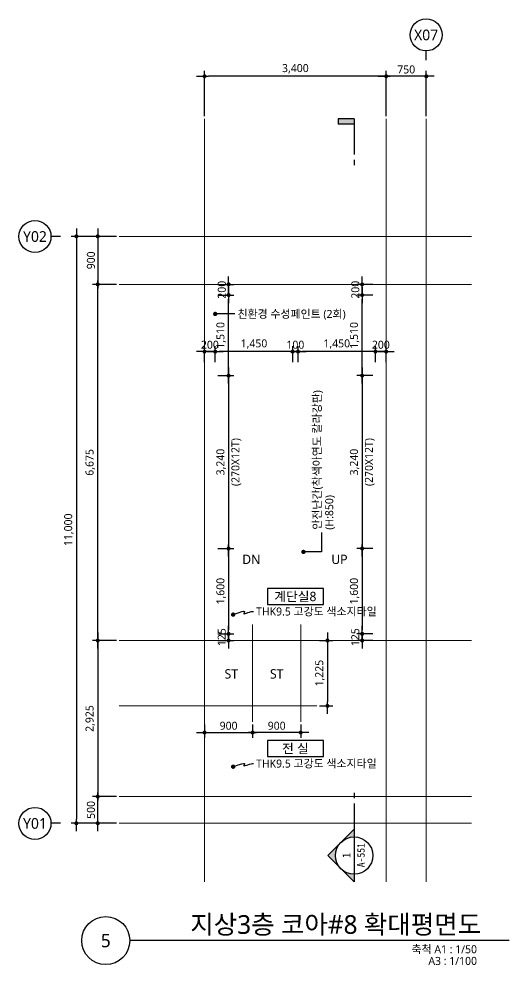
# Model space of a CAD drawing. Header units: millimetres. Extents: x 1467181 to 1850972, y 836037 to 895281.
# Drawn here: x 1651798 to 1660973, y 875511 to 893244 of the extents above; entities that cross this region are included whole.
import ezdxf
from ezdxf.enums import TextEntityAlignment as Align

# ---------------------------------------------------------------- set-up
doc = ezdxf.new("R2010")
doc.units = ezdxf.units.MM
doc.header["$MEASUREMENT"] = 0
doc.linetypes.add('CEN', pattern=[62, 60, -1, 0, -1])
doc.layers.get('0').update_dxf_attribs({"linetype": 'CONTINUOUS'})
for name, color, linetype, lineweight in [('A-AXIS-BUBL', 7, 'CONTINUOUS', 25), ('A-CNTL', 1, 'CEN', 15), ('A-DIMS', 7, 'CONTINUOUS', 25), ('A-MKXS-LEAD', 7, 'CONTINUOUS', 25), ('A-MKXS-MAK1', 3, 'CONTINUOUS', 25), ('A-MKXS-TEXT1', 3, 'CONTINUOUS', 25), ('A-MKXS-TEXT2', 7, 'CONTINUOUS', 25), ('A-MKXX-NAME', 3, 'CONTINUOUS', 25), ('A-MKXX-SYMB', 7, 'CONTINUOUS', 25), ('A-XXXX-SYMB', 7, 'CONTINUOUS', 25), ('A-XXXX-TXT1', 3, 'CONTINUOUS', 25), ('A-XXXX-TXT2', 3, 'CONTINUOUS', 25)]:
    doc.layers.add(name, color=color, linetype=linetype, lineweight=lineweight)
doc.styles.add('HY울릉도L', font='')
doc.styles.add('돋움체', font='')
doc.styles.add('맑은고딕', font='malgun.ttf')
doc.styles.get('HY울릉도L').set_extended_font_data('HYwulM')
doc.styles.get('돋움체').set_extended_font_data('DotumChe')
doc.dimstyles.new('CDIM', dxfattribs={"dimtxt": 3, "dimasz": 1.5, "dimexe": 2, "dimexo": 1, "dimgap": 1, "dimtad": 1, "dimdec": 0, "dimrnd": 0.5, "dimzin": 0, "dimdsep": 32, "dimlunit": 6, "dimtxsty": 'HY울릉도L', "dimblk1": '_CIDOT', "dimblk2": '_CIDOT', "dimsah": 1, "dimcen": 5.5, "dimclrd": 2, "dimclre": 2, "dimclrt": 7, "dimadec": 0, "dimazin": 0, "dimtfac": 1, "dimtdec": 0, "dimtix": 1, "dimtmove": 2, "dimatfit": 1, "dimldrblk": '_CIDOT', "dimfxl": 1, "dimtolj": 1, "dimtzin": 0, "dimlwd": -1, "dimarcsym": 0})

# ---------------------------------------------------------------- blocks, each defined once
blk = doc.blocks.new('_CIDOT')
at = {"color": 0, "linetype": 'ByBlock'}
blk.add_line((2, 0), (-1, 0), dxfattribs=at)
at = {"color": 0, "linetype": 'ByBlock', "const_width": 0.5}
blk.add_lwpolyline([(-0.25, 0, 1), (0.25, 0, 1)], format="xyb", close=True, dxfattribs=at)
blk = doc.blocks.new('*D15')
at = {"layer": 'A-DIMS', "lineweight": -2, "transparency": 16777216}
for p, q in [((-750, 13250), (-750, 14100)), ((0, 13250), (0, 14100))]:
    blk.add_line(p, q, dxfattribs=at)
at = {"layer": 'A-DIMS', "transparency": 16777216}
blk.add_line((-75, 14000), (-675, 14000), dxfattribs=at)
at = {"layer": 'A-DIMS', "transparency": 16777216, "xscale": 75, "yscale": 75, "zscale": 75, "rotation": 180}
blk.add_blockref('_CIDOT', (-750, 14000), dxfattribs=at)
at = {"layer": 'A-DIMS', "transparency": 16777216, "xscale": 75, "yscale": 75, "zscale": 75}
blk.add_blockref('_CIDOT', (0, 14000), dxfattribs=at)
at = {"layer": 'A-DIMS', "color": 3, "transparency": 16777216, "insert": (-375, 14127), "char_height": 150, "attachment_point": 5, "style": '맑은고딕'}
blk.add_mtext('\\A1;750', dxfattribs=at)
blk = doc.blocks.new('*D16')
at = {"layer": 'A-DIMS', "lineweight": -2, "transparency": 16777216}
for p, q in [((-4150, 13250), (-4150, 14100)), ((-750, 13250), (-750, 14100))]:
    blk.add_line(p, q, dxfattribs=at)
at = {"layer": 'A-DIMS', "transparency": 16777216}
blk.add_line((-825, 14000), (-4075, 14000), dxfattribs=at)
at = {"layer": 'A-DIMS', "transparency": 16777216, "xscale": 75, "yscale": 75, "zscale": 75, "rotation": 180}
blk.add_blockref('_CIDOT', (-4150, 14000), dxfattribs=at)
at = {"layer": 'A-DIMS', "transparency": 16777216, "xscale": 75, "yscale": 75, "zscale": 75}
blk.add_blockref('_CIDOT', (-750, 14000), dxfattribs=at)
at = {"layer": 'A-DIMS', "color": 3, "transparency": 16777216, "insert": (-2450, 14140), "char_height": 150, "attachment_point": 5, "style": '맑은고딕'}
blk.add_mtext('\\A1;3,400', dxfattribs=at)
blk = doc.blocks.new('*D17')
at = {"layer": 'A-DIMS', "lineweight": -2, "transparency": 16777216}
for p, q in [((-5800, 10100), (-6250, 10100)), ((-5800, 3425), (-6250, 3425))]:
    blk.add_line(p, q, dxfattribs=at)
at = {"layer": 'A-DIMS', "transparency": 16777216}
blk.add_line((-6150, 3500), (-6150, 10025), dxfattribs=at)
at = {"layer": 'A-DIMS', "transparency": 16777216, "xscale": 75, "yscale": 75, "zscale": 75}
for p, rotation in [((-6150, 10100), 90), ((-6150, 3425), 270)]:
    blk.add_blockref('_CIDOT', p, dxfattribs=dict(at, rotation=rotation))
at = {"layer": 'A-DIMS', "color": 3, "transparency": 16777216, "insert": (-6290, 6763), "char_height": 150, "attachment_point": 5, "rotation": 90, "style": '맑은고딕'}
blk.add_mtext('\\A1;6,675', dxfattribs=at)
blk = doc.blocks.new('*D18')
at = {"layer": 'A-DIMS', "lineweight": -2, "transparency": 16777216}
for p, q in [((-5800, 11000), (-6250, 11000)), ((-5800, 10100), (-6250, 10100))]:
    blk.add_line(p, q, dxfattribs=at)
at = {"layer": 'A-DIMS', "transparency": 16777216}
blk.add_line((-6150, 10925), (-6150, 10175), dxfattribs=at)
at = {"layer": 'A-DIMS', "transparency": 16777216, "xscale": 75, "yscale": 75, "zscale": 75}
for p, rotation in [((-6150, 11000), 90), ((-6150, 10100), 270)]:
    blk.add_blockref('_CIDOT', p, dxfattribs=dict(at, rotation=rotation))
at = {"layer": 'A-DIMS', "color": 3, "transparency": 16777216, "insert": (-6277, 10550), "char_height": 150, "attachment_point": 5, "rotation": 90, "style": '맑은고딕'}
blk.add_mtext('\\A1;900', dxfattribs=at)
blk = doc.blocks.new('*D19')
at = {"layer": 'A-DIMS', "lineweight": -2, "transparency": 16777216}
for p, q in [((-5800, 11000), (-6650, 11000)), ((-5800, 0), (-6650, 0))]:
    blk.add_line(p, q, dxfattribs=at)
at = {"layer": 'A-DIMS', "transparency": 16777216}
blk.add_line((-6550, 10925), (-6550, 75), dxfattribs=at)
at = {"layer": 'A-DIMS', "transparency": 16777216, "xscale": 75, "yscale": 75, "zscale": 75}
for p, rotation in [((-6550, 11000), 90), ((-6550, 0), 270)]:
    blk.add_blockref('_CIDOT', p, dxfattribs=dict(at, rotation=rotation))
at = {"layer": 'A-DIMS', "color": 3, "transparency": 16777216, "insert": (-6690, 5500), "char_height": 150, "attachment_point": 5, "rotation": 90, "style": '맑은고딕'}
blk.add_mtext('\\A1;11,000', dxfattribs=at)
blk = doc.blocks.new('*D20')
at = {"layer": 'A-DIMS', "lineweight": -2, "transparency": 16777216}
for p, q in [((-5800, 3425), (-6250, 3425)), ((-5800, 500), (-6250, 500))]:
    blk.add_line(p, q, dxfattribs=at)
at = {"layer": 'A-DIMS', "transparency": 16777216}
blk.add_line((-6150, 3350), (-6150, 575), dxfattribs=at)
at = {"layer": 'A-DIMS', "transparency": 16777216, "xscale": 75, "yscale": 75, "zscale": 75}
for p, rotation in [((-6150, 3425), 90), ((-6150, 500), 270)]:
    blk.add_blockref('_CIDOT', p, dxfattribs=dict(at, rotation=rotation))
at = {"layer": 'A-DIMS', "color": 3, "transparency": 16777216, "insert": (-6290, 1963), "char_height": 150, "attachment_point": 5, "rotation": 90, "style": '맑은고딕'}
blk.add_mtext('\\A1;2,925', dxfattribs=at)
blk = doc.blocks.new('*D21')
at = {"layer": 'A-DIMS', "lineweight": -2, "transparency": 16777216}
for p, q in [((-5800, 500), (-6250, 500)), ((-5800, 0), (-6250, 0))]:
    blk.add_line(p, q, dxfattribs=at)
at = {"layer": 'A-DIMS', "transparency": 16777216}
blk.add_line((-6150, 75), (-6150, 425), dxfattribs=at)
at = {"layer": 'A-DIMS', "transparency": 16777216, "xscale": 75, "yscale": 75, "zscale": 75}
for p, rotation in [((-6150, 500), 90), ((-6150, 0), 270)]:
    blk.add_blockref('_CIDOT', p, dxfattribs=dict(at, rotation=rotation))
at = {"layer": 'A-DIMS', "color": 3, "transparency": 16777216, "insert": (-6277, 250), "char_height": 150, "attachment_point": 5, "rotation": 90, "style": '맑은고딕'}
blk.add_mtext('\\A1;500', dxfattribs=at)
blk = doc.blocks.new('*D22')
at = {"layer": 'A-DIMS', "lineweight": -2, "transparency": 16777216}
for p, q in [((-3250, 1850), (-3250, 1600)), ((-2350, 1850), (-2350, 1600))]:
    blk.add_line(p, q, dxfattribs=at)
at = {"layer": 'A-DIMS', "transparency": 16777216}
blk.add_line((-2425, 1700), (-3175, 1700), dxfattribs=at)
at = {"layer": 'A-DIMS', "transparency": 16777216, "xscale": 75, "yscale": 75, "zscale": 75, "rotation": 180}
blk.add_blockref('_CIDOT', (-3250, 1700), dxfattribs=at)
at = {"layer": 'A-DIMS', "transparency": 16777216, "xscale": 75, "yscale": 75, "zscale": 75}
blk.add_blockref('_CIDOT', (-2350, 1700), dxfattribs=at)
at = {"layer": 'A-DIMS', "color": 3, "transparency": 16777216, "insert": (-2800, 1827), "char_height": 150, "attachment_point": 5, "style": '맑은고딕'}
blk.add_mtext('\\A1;900', dxfattribs=at)
blk = doc.blocks.new('*D23')
at = {"layer": 'A-DIMS', "lineweight": -2, "transparency": 16777216}
for p, q in [((-4150, 1850), (-4150, 1600)), ((-3250, 1850), (-3250, 1600))]:
    blk.add_line(p, q, dxfattribs=at)
at = {"layer": 'A-DIMS', "transparency": 16777216}
blk.add_line((-4075, 1700), (-3325, 1700), dxfattribs=at)
at = {"layer": 'A-DIMS', "transparency": 16777216, "xscale": 75, "yscale": 75, "zscale": 75, "rotation": 180}
blk.add_blockref('_CIDOT', (-4150, 1700), dxfattribs=at)
at = {"layer": 'A-DIMS', "transparency": 16777216, "xscale": 75, "yscale": 75, "zscale": 75}
blk.add_blockref('_CIDOT', (-3250, 1700), dxfattribs=at)
at = {"layer": 'A-DIMS', "color": 3, "transparency": 16777216, "insert": (-3700, 1827), "char_height": 150, "attachment_point": 5, "style": '맑은고딕'}
blk.add_mtext('\\A1;900', dxfattribs=at)
blk = doc.blocks.new('*D24')
at = {"layer": 'A-DIMS', "lineweight": -2, "transparency": 16777216}
for p, q in [((-2000, 3425), (-1750, 3425)), ((-2000, 2200), (-1750, 2200))]:
    blk.add_line(p, q, dxfattribs=at)
at = {"layer": 'A-DIMS', "transparency": 16777216}
blk.add_line((-1850, 3350), (-1850, 2275), dxfattribs=at)
at = {"layer": 'A-DIMS', "transparency": 16777216, "xscale": 75, "yscale": 75, "zscale": 75}
for p, rotation in [((-1850, 3425), 90), ((-1850, 2200), 270)]:
    blk.add_blockref('_CIDOT', p, dxfattribs=dict(at, rotation=rotation))
at = {"layer": 'A-DIMS', "color": 3, "transparency": 16777216, "insert": (-1990, 2813), "char_height": 150, "attachment_point": 5, "rotation": 90, "style": '맑은고딕'}
blk.add_mtext('\\A1;1,225', dxfattribs=at)
blk = doc.blocks.new('CORE 8- 단면')
at = {"layer": 'A-MKXS-MAK1'}
blk.add_hatch(color=256, dxfattribs=at).paths.add_polyline_path([(22637, 13698), (22637, 13798), (22937, 13798), (22937, 13698)])
h = blk.add_hatch(color=256, dxfattribs=at)
h.paths.add_polyline_path([(22442, -7), (22690, 241, 0.414214), (22690, -254)])
h.paths.add_polyline_path([(22690, 241), (22937, 488), (22937, 343, 0.198912)])
h.paths.add_polyline_path([(22690, -254, 0.198912), (22937, -357), (22937, -502)])
for p, q in [((22637, 13798), (22637, 13698)), ((22937, 13798), (22637, 13798)), ((22937, 13698), (22637, 13698)), ((22937, 13798), (22937, 13135)), ((22937, 13035), (22937, 12935)), ((22937, 1166), (22937, 1066)), ((22937, 966), (22937, -502)), ((22937, 488), (22442, -7)), ((22937, -502), (22442, -7))]:
    blk.add_line(p, q, dxfattribs=at)
blk.add_circle((22937, -7), 350, dxfattribs=at)
at = {"layer": 'A-MKXS-TEXT2', "style": '돋움체'}
for s, height, p in [('A-551', 140, (23065, 0)), ('1', 150, (22793, -2))]:
    blk.add_text(s, height=height, rotation=90, dxfattribs=at).set_placement(p, align=Align.MIDDLE)
blk = doc.blocks.new('*D329')
at = {"layer": 'A-DIMS', "lineweight": -2, "transparency": 16777216}
for p, q in [((1658423, 886559), (1658123, 886559)), ((1658423, 883319), (1658123, 883319))]:
    blk.add_line(p, q, dxfattribs=at)
at = {"layer": 'A-DIMS', "transparency": 16777216}
blk.add_line((1658223, 886484), (1658223, 883394), dxfattribs=at)
at = {"layer": 'A-DIMS', "transparency": 16777216, "xscale": 75, "yscale": 75, "zscale": 75}
for p, rotation in [((1658223, 886559), 90), ((1658223, 883319), 270)]:
    blk.add_blockref('_CIDOT', p, dxfattribs=dict(at, rotation=rotation))
at = {"layer": 'A-DIMS', "color": 3, "transparency": 16777216, "char_height": 150, "attachment_point": 5, "rotation": 90, "style": '맑은고딕'}
for s, insert in [('\\A1;(270X12T)', (1658367, 884939)), ('\\A1;3,240', (1658083, 884939))]:
    blk.add_mtext(s, dxfattribs=dict(at, insert=insert))
blk = doc.blocks.new('*D330')
at = {"layer": 'A-DIMS', "lineweight": -2, "transparency": 16777216}
for p, q in [((1658423, 888069), (1658123, 888069)), ((1658423, 886559), (1658123, 886559))]:
    blk.add_line(p, q, dxfattribs=at)
at = {"layer": 'A-DIMS', "transparency": 16777216}
blk.add_line((1658223, 886634), (1658223, 887994), dxfattribs=at)
at = {"layer": 'A-DIMS', "transparency": 16777216, "xscale": 75, "yscale": 75, "zscale": 75}
for p, rotation in [((1658223, 888069), 90), ((1658223, 886559), 270)]:
    blk.add_blockref('_CIDOT', p, dxfattribs=dict(at, rotation=rotation))
at = {"layer": 'A-DIMS', "color": 3, "transparency": 16777216, "insert": (1658083, 887314), "char_height": 150, "attachment_point": 5, "rotation": 90, "style": '맑은고딕'}
blk.add_mtext('\\A1;1,510', dxfattribs=at)
blk = doc.blocks.new('*D331')
at = {"layer": 'A-DIMS', "lineweight": -2, "transparency": 16777216}
for p, q in [((1658423, 883319), (1658123, 883319)), ((1658423, 881719), (1658123, 881719))]:
    blk.add_line(p, q, dxfattribs=at)
at = {"layer": 'A-DIMS', "transparency": 16777216}
blk.add_line((1658223, 883244), (1658223, 881794), dxfattribs=at)
at = {"layer": 'A-DIMS', "transparency": 16777216, "xscale": 75, "yscale": 75, "zscale": 75}
for p, rotation in [((1658223, 883319), 90), ((1658223, 881719), 270)]:
    blk.add_blockref('_CIDOT', p, dxfattribs=dict(at, rotation=rotation))
at = {"layer": 'A-DIMS', "color": 3, "transparency": 16777216, "insert": (1658083, 882519), "char_height": 150, "attachment_point": 5, "rotation": 90, "style": '맑은고딕'}
blk.add_mtext('\\A1;1,600', dxfattribs=at)
blk = doc.blocks.new('*D332')
at = {"layer": 'A-DIMS', "transparency": 16777216}
for p, q in [((1658223, 881794), (1658223, 881869)), ((1658223, 881719), (1658223, 881594)), ((1658223, 881519), (1658223, 881444))]:
    blk.add_line(p, q, dxfattribs=at)
at = {"layer": 'A-DIMS', "lineweight": -2, "transparency": 16777216}
for p, q in [((1658423, 881719), (1658123, 881719)), ((1658423, 881594), (1658123, 881594))]:
    blk.add_line(p, q, dxfattribs=at)
at = {"layer": 'A-DIMS', "transparency": 16777216, "xscale": 75, "yscale": 75, "zscale": 75}
for p, rotation in [((1658223, 881719), 270), ((1658223, 881594), 90)]:
    blk.add_blockref('_CIDOT', p, dxfattribs=dict(at, rotation=rotation))
at = {"layer": 'A-DIMS', "color": 3, "transparency": 16777216, "insert": (1658095, 881657), "char_height": 150, "attachment_point": 5, "rotation": 90, "style": '맑은고딕'}
blk.add_mtext('\\A1;125', dxfattribs=at)
blk = doc.blocks.new('*D333')
at = {"layer": 'A-DIMS', "lineweight": -2, "transparency": 16777216}
for p, q in [((1658423, 888269), (1658123, 888269)), ((1658423, 888069), (1658123, 888069))]:
    blk.add_line(p, q, dxfattribs=at)
at = {"layer": 'A-DIMS', "transparency": 16777216}
for p, q in [((1658223, 888344), (1658223, 888419)), ((1658223, 888069), (1658223, 888269)), ((1658223, 887994), (1658223, 887919))]:
    blk.add_line(p, q, dxfattribs=at)
at = {"layer": 'A-DIMS', "transparency": 16777216, "xscale": 75, "yscale": 75, "zscale": 75}
for p, rotation in [((1658223, 888269), 270), ((1658223, 888069), 90)]:
    blk.add_blockref('_CIDOT', p, dxfattribs=dict(at, rotation=rotation))
at = {"layer": 'A-DIMS', "color": 3, "transparency": 16777216, "insert": (1658096, 888169), "char_height": 150, "attachment_point": 5, "rotation": 90, "style": '맑은고딕'}
blk.add_mtext('\\A1;200', dxfattribs=at)
blk = doc.blocks.new('*D334')
at = {"layer": 'A-DIMS', "lineweight": -2, "transparency": 16777216}
for p, q in [((1657023, 886809), (1657023, 887109)), ((1658473, 886809), (1658473, 887109))]:
    blk.add_line(p, q, dxfattribs=at)
at = {"layer": 'A-DIMS', "transparency": 16777216}
blk.add_line((1658398, 887009), (1657098, 887009), dxfattribs=at)
at = {"layer": 'A-DIMS', "transparency": 16777216, "xscale": 75, "yscale": 75, "zscale": 75, "rotation": 180}
blk.add_blockref('_CIDOT', (1657023, 887009), dxfattribs=at)
at = {"layer": 'A-DIMS', "transparency": 16777216, "xscale": 75, "yscale": 75, "zscale": 75}
blk.add_blockref('_CIDOT', (1658473, 887009), dxfattribs=at)
at = {"layer": 'A-DIMS', "color": 3, "transparency": 16777216, "insert": (1657748, 887150), "char_height": 150, "attachment_point": 5, "style": '맑은고딕'}
blk.add_mtext('\\A1;1,450', dxfattribs=at)
blk = doc.blocks.new('*D335')
at = {"layer": 'A-DIMS', "transparency": 16777216}
for p, q in [((1658398, 887009), (1658323, 887009)), ((1658673, 887009), (1658473, 887009)), ((1658748, 887009), (1658823, 887009))]:
    blk.add_line(p, q, dxfattribs=at)
at = {"layer": 'A-DIMS', "lineweight": -2, "transparency": 16777216}
for p, q in [((1658473, 886809), (1658473, 887109)), ((1658673, 886809), (1658673, 887109))]:
    blk.add_line(p, q, dxfattribs=at)
at = {"layer": 'A-DIMS', "transparency": 16777216, "xscale": 75, "yscale": 75, "zscale": 75}
blk.add_blockref('_CIDOT', (1658473, 887009), dxfattribs=at)
at = {"layer": 'A-DIMS', "transparency": 16777216, "xscale": 75, "yscale": 75, "zscale": 75, "rotation": 180}
blk.add_blockref('_CIDOT', (1658673, 887009), dxfattribs=at)
at = {"layer": 'A-DIMS', "color": 3, "transparency": 16777216, "insert": (1658573, 887137), "char_height": 150, "attachment_point": 5, "style": '맑은고딕'}
blk.add_mtext('\\A1;200', dxfattribs=at)
blk = doc.blocks.new('*D336')
at = {"layer": 'A-DIMS', "lineweight": -2, "transparency": 16777216}
for p, q in [((1655473, 886809), (1655473, 887109)), ((1656923, 886809), (1656923, 887109))]:
    blk.add_line(p, q, dxfattribs=at)
at = {"layer": 'A-DIMS', "transparency": 16777216}
blk.add_line((1656848, 887009), (1655548, 887009), dxfattribs=at)
at = {"layer": 'A-DIMS', "transparency": 16777216, "xscale": 75, "yscale": 75, "zscale": 75, "rotation": 180}
blk.add_blockref('_CIDOT', (1655473, 887009), dxfattribs=at)
at = {"layer": 'A-DIMS', "transparency": 16777216, "xscale": 75, "yscale": 75, "zscale": 75}
blk.add_blockref('_CIDOT', (1656923, 887009), dxfattribs=at)
at = {"layer": 'A-DIMS', "color": 3, "transparency": 16777216, "insert": (1656198, 887150), "char_height": 150, "attachment_point": 5, "style": '맑은고딕'}
blk.add_mtext('\\A1;1,450', dxfattribs=at)
blk = doc.blocks.new('*D337')
at = {"layer": 'A-DIMS', "transparency": 16777216}
for p, q in [((1656848, 887009), (1656773, 887009)), ((1657023, 887009), (1656923, 887009)), ((1657098, 887009), (1657173, 887009))]:
    blk.add_line(p, q, dxfattribs=at)
at = {"layer": 'A-DIMS', "lineweight": -2, "transparency": 16777216}
for p, q in [((1656923, 886809), (1656923, 887109)), ((1657023, 886809), (1657023, 887109))]:
    blk.add_line(p, q, dxfattribs=at)
at = {"layer": 'A-DIMS', "transparency": 16777216, "xscale": 75, "yscale": 75, "zscale": 75}
blk.add_blockref('_CIDOT', (1656923, 887009), dxfattribs=at)
at = {"layer": 'A-DIMS', "transparency": 16777216, "xscale": 75, "yscale": 75, "zscale": 75, "rotation": 180}
blk.add_blockref('_CIDOT', (1657023, 887009), dxfattribs=at)
at = {"layer": 'A-DIMS', "color": 3, "transparency": 16777216, "insert": (1656973, 887137), "char_height": 150, "attachment_point": 5, "style": '맑은고딕'}
blk.add_mtext('\\A1;100', dxfattribs=at)
blk = doc.blocks.new('*D338')
at = {"layer": 'A-DIMS', "transparency": 16777216}
for p, q in [((1655198, 887009), (1655123, 887009)), ((1655473, 887009), (1655273, 887009)), ((1655548, 887009), (1655623, 887009))]:
    blk.add_line(p, q, dxfattribs=at)
at = {"layer": 'A-DIMS', "lineweight": -2, "transparency": 16777216}
for p, q in [((1655273, 886809), (1655273, 887109)), ((1655473, 886809), (1655473, 887109))]:
    blk.add_line(p, q, dxfattribs=at)
at = {"layer": 'A-DIMS', "transparency": 16777216, "xscale": 75, "yscale": 75, "zscale": 75}
blk.add_blockref('_CIDOT', (1655273, 887009), dxfattribs=at)
at = {"layer": 'A-DIMS', "transparency": 16777216, "xscale": 75, "yscale": 75, "zscale": 75, "rotation": 180}
blk.add_blockref('_CIDOT', (1655473, 887009), dxfattribs=at)
at = {"layer": 'A-DIMS', "color": 3, "transparency": 16777216, "insert": (1655373, 887137), "char_height": 150, "attachment_point": 5, "style": '맑은고딕'}
blk.add_mtext('\\A1;200', dxfattribs=at)
blk = doc.blocks.new('*D339')
at = {"layer": 'A-DIMS', "lineweight": -2, "transparency": 16777216}
for p, q in [((1655523, 886559), (1655823, 886559)), ((1655523, 883319), (1655823, 883319))]:
    blk.add_line(p, q, dxfattribs=at)
at = {"layer": 'A-DIMS', "transparency": 16777216}
blk.add_line((1655723, 886484), (1655723, 883394), dxfattribs=at)
at = {"layer": 'A-DIMS', "transparency": 16777216, "xscale": 75, "yscale": 75, "zscale": 75}
for p, rotation in [((1655723, 886559), 90), ((1655723, 883319), 270)]:
    blk.add_blockref('_CIDOT', p, dxfattribs=dict(at, rotation=rotation))
at = {"layer": 'A-DIMS', "color": 3, "transparency": 16777216, "char_height": 150, "attachment_point": 5, "rotation": 90, "style": '맑은고딕'}
for s, insert in [('\\A1;(270X12T)', (1655867, 884939)), ('\\A1;3,240', (1655583, 884939))]:
    blk.add_mtext(s, dxfattribs=dict(at, insert=insert))
blk = doc.blocks.new('*D340')
at = {"layer": 'A-DIMS', "lineweight": -2, "transparency": 16777216}
for p, q in [((1655523, 888069), (1655823, 888069)), ((1655523, 886559), (1655823, 886559))]:
    blk.add_line(p, q, dxfattribs=at)
at = {"layer": 'A-DIMS', "transparency": 16777216}
blk.add_line((1655723, 886634), (1655723, 887994), dxfattribs=at)
at = {"layer": 'A-DIMS', "transparency": 16777216, "xscale": 75, "yscale": 75, "zscale": 75}
for p, rotation in [((1655723, 888069), 90), ((1655723, 886559), 270)]:
    blk.add_blockref('_CIDOT', p, dxfattribs=dict(at, rotation=rotation))
at = {"layer": 'A-DIMS', "color": 3, "transparency": 16777216, "insert": (1655583, 887314), "char_height": 150, "attachment_point": 5, "rotation": 90, "style": '맑은고딕'}
blk.add_mtext('\\A1;1,510', dxfattribs=at)
blk = doc.blocks.new('*D341')
at = {"layer": 'A-DIMS', "lineweight": -2, "transparency": 16777216}
for p, q in [((1655523, 883319), (1655823, 883319)), ((1655523, 881719), (1655823, 881719))]:
    blk.add_line(p, q, dxfattribs=at)
at = {"layer": 'A-DIMS', "transparency": 16777216}
blk.add_line((1655723, 883244), (1655723, 881794), dxfattribs=at)
at = {"layer": 'A-DIMS', "transparency": 16777216, "xscale": 75, "yscale": 75, "zscale": 75}
for p, rotation in [((1655723, 883319), 90), ((1655723, 881719), 270)]:
    blk.add_blockref('_CIDOT', p, dxfattribs=dict(at, rotation=rotation))
at = {"layer": 'A-DIMS', "color": 3, "transparency": 16777216, "insert": (1655583, 882519), "char_height": 150, "attachment_point": 5, "rotation": 90, "style": '맑은고딕'}
blk.add_mtext('\\A1;1,600', dxfattribs=at)
blk = doc.blocks.new('*D342')
at = {"layer": 'A-DIMS', "transparency": 16777216}
for p, q in [((1655723, 881794), (1655723, 881869)), ((1655723, 881719), (1655723, 881594)), ((1655723, 881519), (1655723, 881444))]:
    blk.add_line(p, q, dxfattribs=at)
at = {"layer": 'A-DIMS', "lineweight": -2, "transparency": 16777216}
for p, q in [((1655523, 881719), (1655823, 881719)), ((1655523, 881594), (1655823, 881594))]:
    blk.add_line(p, q, dxfattribs=at)
at = {"layer": 'A-DIMS', "transparency": 16777216, "xscale": 75, "yscale": 75, "zscale": 75}
for p, rotation in [((1655723, 881719), 270), ((1655723, 881594), 90)]:
    blk.add_blockref('_CIDOT', p, dxfattribs=dict(at, rotation=rotation))
at = {"layer": 'A-DIMS', "color": 3, "transparency": 16777216, "insert": (1655595, 881657), "char_height": 150, "attachment_point": 5, "rotation": 90, "style": '맑은고딕'}
blk.add_mtext('\\A1;125', dxfattribs=at)
blk = doc.blocks.new('*D343')
at = {"layer": 'A-DIMS', "lineweight": -2, "transparency": 16777216}
for p, q in [((1655523, 888269), (1655823, 888269)), ((1655523, 888069), (1655823, 888069))]:
    blk.add_line(p, q, dxfattribs=at)
at = {"layer": 'A-DIMS', "transparency": 16777216}
for p, q in [((1655723, 888344), (1655723, 888419)), ((1655723, 888069), (1655723, 888269)), ((1655723, 887994), (1655723, 887919))]:
    blk.add_line(p, q, dxfattribs=at)
at = {"layer": 'A-DIMS', "transparency": 16777216, "xscale": 75, "yscale": 75, "zscale": 75}
for p, rotation in [((1655723, 888269), 270), ((1655723, 888069), 90)]:
    blk.add_blockref('_CIDOT', p, dxfattribs=dict(at, rotation=rotation))
at = {"layer": 'A-DIMS', "color": 3, "transparency": 16777216, "insert": (1655596, 888169), "char_height": 150, "attachment_point": 5, "rotation": 90, "style": '맑은고딕'}
blk.add_mtext('\\A1;200', dxfattribs=at)
blk = doc.blocks.new('CORE8_GRID')
at = {"layer": 'A-AXIS-BUBL', "ltscale": 0.2}
for p, q in [((0, 14300), (0, 14475)), ((-6850, 11000), (-7025, 11000)), ((-6850, 0), (-7025, 0))]:
    blk.add_line(p, q, dxfattribs=at)
for centre in [(-2.9, 14775), (-7325, 10997.1), (-7325, -2.9)]:
    blk.add_circle(centre, 300, dxfattribs=at)
at = {"layer": 'A-CNTL'}
for p, q in [((-4150, -1100), (-4150, 13200)), ((-750, -1100), (-750, 13200)), ((0, -1100), (0, 13200)), ((-5750, 11000), (850, 11000)), ((-5750, 10100), (850, 10100)), ((-3250, 1900), (-3250, 3725)), ((-2350, 1900), (-2350, 3725)), ((-5750, 3425), (850, 3425)), ((-5750, 2200), (-2050, 2200)), ((-5750, 500), (850, 500)), ((-5750, 0), (850, 0))]:
    blk.add_line(p, q, dxfattribs=at)
at = {"layer": 'A-XXXX-TXT2', "ltscale": 0.2, "style": '맑은고딕'}
for s, p in [('X07', (-2.9, 14775)), ('Y02', (-7325, 10997.1)), ('Y01', (-7325, -2.9))]:
    blk.add_text(s, height=200, dxfattribs=at).set_placement(p, align=Align.MIDDLE)
at = {"layer": 'A-DIMS'}
for base, p1, p2, angle, picture, middle in [((-4150, 14000), (-750, 13200), (-4150, 13200), 180, '*D16', (-2450, 14140.1)), ((-750, 14000), (0, 13200), (-750, 13200), 180, '*D15', (-375, 14127.5)), ((-6550, 0), (-5750, 11000), (-5750, 0), 90, '*D19', (-6690.5, 5500)), ((-6150, 10100), (-5750, 11000), (-5750, 10100), 90, '*D18', (-6277.5, 10550)), ((-6150, 10100), (-5750, 3425), (-5750, 10100), 270, '*D17', (-6290.1, 6762.5)), ((-6150, 500), (-5750, 3425), (-5750, 500), 90, '*D20', (-6290.1, 1962.5)), ((-1850, 2200), (-2050, 3425), (-2050, 2200), 90, '*D24', (-1990.5, 2812.5)), ((-3250, 1700), (-4150, 1900), (-3250, 1900), 180, '*D23', (-3700, 1827.5)), ((-6150, 500), (-5750, 0), (-5750, 500), 270, '*D21', (-6277.5, 250))]:
    dim = blk.add_linear_dim(base=base, p1=p1, p2=p2, angle=angle, dimstyle='CDIM', override={"dimscale": 50, "dimtxsty": '맑은고딕', "dimclrd": 256, "dimclre": 256, "dimclrt": 3}, dxfattribs=at)
    dim.commit()
    dim.dimension.update_dxf_attribs({"geometry": picture, "text_midpoint": middle})
dim = blk.add_linear_dim(base=(-3250, 1700), p1=(-2350, 1900), p2=(-3250, 1900), dimstyle='CDIM', override={"dimscale": 50, "dimtxsty": '맑은고딕', "dimclrd": 256, "dimclre": 256, "dimclrt": 3}, dxfattribs=at)
dim.commit()
dim.dimension.update_dxf_attribs({"geometry": '*D22', "text_midpoint": (-2800, 1827.5)})

msp = doc.modelspace()

# ---------------------------------------------------------------- linework, layer by layer
at = {"layer": 'A-MKXS-LEAD', "const_width": 40}
for points in [[(1655452.4, 887716.9, 1), (1655493.8, 887712.7, 1)], [(1657125.3, 883233.6, -1), (1657121.2, 883275.1, -1)], [(1655787.4, 882081.4, 1), (1655828.8, 882077.2, 1)], [(1655787.4, 879231.4, 1), (1655828.8, 879227.2, 1)]]:
    msp.add_lwpolyline(points, format="xyb", close=True, dxfattribs=at)
at = {"layer": 'A-MKXS-LEAD'}
for points in [[(1655840.1, 887714.8), (1655473.1, 887714.8), (1655473.1, 887714.8)], [(1657462.6, 883621.4), (1657462.6, 883254.4), (1657123.3, 883254.4)], [(1655807.3, 882079), (1655905, 882115.8), (1655968.7, 882135.7), (1656005, 882142.2), (1656020.4, 882138.7), (1656021.5, 882128.8), (1656015, 882116), (1656007.5, 882103.8), (1656005.5, 882095.7), (1656014.2, 882094.4), (1656032.3, 882098.8), (1656057.2, 882107), (1656086.1, 882117.1), (1656116.3, 882127.2), (1656145.1, 882135.4), (1656169.8, 882139.7), (1656187.6, 882138.3)], [(1655807.3, 879229), (1655905, 879265.8), (1655968.7, 879285.7), (1656005, 879292.2), (1656020.4, 879288.7), (1656021.5, 879278.8), (1656015, 879266), (1656007.5, 879253.8), (1656005.5, 879245.7), (1656014.2, 879244.4), (1656032.3, 879248.8), (1656057.2, 879257), (1656086.1, 879267.1), (1656116.3, 879277.2), (1656145.1, 879285.4), (1656169.8, 879289.7), (1656187.6, 879288.3)]]:
    msp.add_lwpolyline(points, dxfattribs=at)
at = {"layer": 'A-MKXX-SYMB'}
for points in [[(1657498.3, 882569.4), (1656448.3, 882569.4), (1656448.3, 882269.4), (1657498.3, 882269.4)], [(1657498.2, 879719.4), (1656448.2, 879719.4), (1656448.2, 879419.4), (1657498.2, 879419.4)]]:
    msp.add_lwpolyline(points, close=True, dxfattribs=at)
at = {"layer": 'A-XXXX-SYMB'}
msp.add_line((1660973.2, 875969.4), (1653873.2, 875969.4), dxfattribs=at)
msp.add_circle((1653423.2, 875969.4), 450, dxfattribs=at)

# ---------------------------------------------------------------- block references
at = {"layer": 'A-DIMS'}
for name, p in [('CORE8_GRID', (1659423.2, 878169.4)), ('CORE 8- 단면', (1635135.9, 877571))]:
    msp.add_blockref(name, p, dxfattribs=at)

# ---------------------------------------------------------------- texts
at = {"layer": 'A-MKXS-TEXT1', "style": '맑은고딕'}
for s, p in [('친환경 수성페인트 (2회)', (1655890.1, 887714.8)), ('THK9.5 고강도 색소지타일', (1656237.6, 882138.3)), ('THK9.5 고강도 색소지타일', (1656237.6, 879288.3))]:
    msp.add_text(s, height=150, dxfattribs=at).set_placement(p, align=Align.MIDDLE_LEFT)
for s, p in [('안전난간(착색아연도 칼라강판)', (1657379.2, 883671.4)), ('(H:850)', (1657606.7, 883671.4))]:
    msp.add_text(s, height=150, rotation=90, dxfattribs=at).set_placement(p, align=Align.MIDDLE_LEFT)
at = {"layer": 'A-MKXX-NAME', "style": '맑은고딕'}
for s, p in [('DN', (1656148.3, 883115.6)), ('UP', (1657798.3, 883115.6)), ('계단실8', (1656973.3, 882419.4)), ('ST', (1655773.2, 880969.4)), ('ST', (1656623.2, 880969.4)), ('전 실', (1656973.2, 879569.4))]:
    msp.add_text(s, height=175, dxfattribs=at).set_placement(p, align=Align.MIDDLE_CENTER)
at = {"layer": 'A-XXXX-TXT1', "style": '맑은고딕'}
msp.add_text('지상3층 코아#8 확대평면도', height=350, dxfattribs=at).set_placement((1660451.2, 875992), align=Align.BOTTOM_RIGHT)
msp.add_text('5', height=250, dxfattribs=at).set_placement((1653423.2, 875969.4), align=Align.MIDDLE)
for s, p in [('축척 A1 : 1/50', (1660373.4, 875883.2)), ('A3 : 1/100', (1660373.4, 875664.3))]:
    msp.add_text(s, height=150, dxfattribs=at).set_placement(p, align=Align.TOP_RIGHT)

# ---------------------------------------------------------------- dimensions: what is measured, and where the dimension line sits
at = {"layer": 'A-DIMS'}
for base, p1, p2, picture, middle in [((1655723.3, 888269.4), (1655473.3, 888069.4), (1655473.3, 888269.4), '*D343', (1655595.8, 888169.4)), ((1658223.2, 888269.4), (1658473.3, 888069.4), (1658473.3, 888269.4), '*D333', (1658095.7, 888169.4)), ((1655723.3, 888069.4), (1655473.3, 886559.4), (1655473.3, 888069.4), '*D340', (1655582.8, 887314.4)), ((1658223.2, 888069.4), (1658473.3, 886559.4), (1658473.3, 888069.4), '*D330', (1658082.8, 887314.4))]:
    dim = msp.add_linear_dim(base=base, p1=p1, p2=p2, angle=90, dimstyle='CDIM', override={"dimscale": 50, "dimtxsty": '맑은고딕', "dimclrd": 256, "dimclre": 256, "dimclrt": 3}, dxfattribs=at)
    dim.commit()
    dim.dimension.update_dxf_attribs({"geometry": picture, "text_midpoint": middle})
for base, p1, p2, picture, middle in [((1655273.3, 887009.4), (1655473.3, 886759.4), (1655273.3, 886759.4), '*D338', (1655373.3, 887136.9)), ((1655473.3, 887009.4), (1656923.3, 886759.4), (1655473.3, 886759.4), '*D336', (1656198.3, 887149.8)), ((1656923.3, 887009.4), (1657023.3, 886759.4), (1656923.3, 886759.4), '*D337', (1656973.3, 887137.3)), ((1657023.3, 887009.4), (1658473.3, 886759.4), (1657023.3, 886759.4), '*D334', (1657748.3, 887149.8)), ((1658473.3, 887009.4), (1658673.2, 886759.4), (1658473.3, 886759.4), '*D335', (1658573.2, 887136.9))]:
    dim = msp.add_linear_dim(base=base, p1=p1, p2=p2, dimstyle='CDIM', override={"dimscale": 50, "dimtxsty": '맑은고딕', "dimclrd": 256, "dimclre": 256, "dimclrt": 3}, dxfattribs=at)
    dim.commit()
    dim.dimension.update_dxf_attribs({"geometry": picture, "text_midpoint": middle})
for base, p1, p2, text, picture, middle in [((1655723.3, 883319.4), (1655473.3, 886559.4), (1655473.3, 883319.4), '<>\\X(270X12T)', '*D339', (1655723.3, 884939.4)), ((1658223.3, 883319.4), (1658473.3, 886559.4), (1658473.3, 883319.4), '<>\\X(270X12T)', '*D329', (1658223.3, 884939.4)), ((1655723.3, 881719.4), (1655473.3, 883319.4), (1655473.3, 881719.4), '<>\\X', '*D341', (1655723.3, 882519.4)), ((1658223.2, 881719.4), (1658473.3, 883319.4), (1658473.2, 881719.4), '<>\\X', '*D331', (1658223.2, 882519.4)), ((1655723.3, 881594.4), (1655473.3, 881719.4), (1655473.3, 881594.4), '<>\\X', '*D342', (1655723.3, 881656.9)), ((1658223.2, 881594.4), (1658473.2, 881719.4), (1658473.2, 881594.4), '<>\\X', '*D332', (1658223.2, 881656.9))]:
    dim = msp.add_linear_dim(base=base, p1=p1, p2=p2, angle=90, text=text, dimstyle='CDIM', override={"dimscale": 50, "dimtxsty": '맑은고딕', "dimclrd": 256, "dimclre": 256, "dimclrt": 3}, dxfattribs=at)
    dim.commit()
    dim.dimension.update_dxf_attribs({"geometry": picture, "text_midpoint": middle})

doc.saveas('drawing.dxf')
